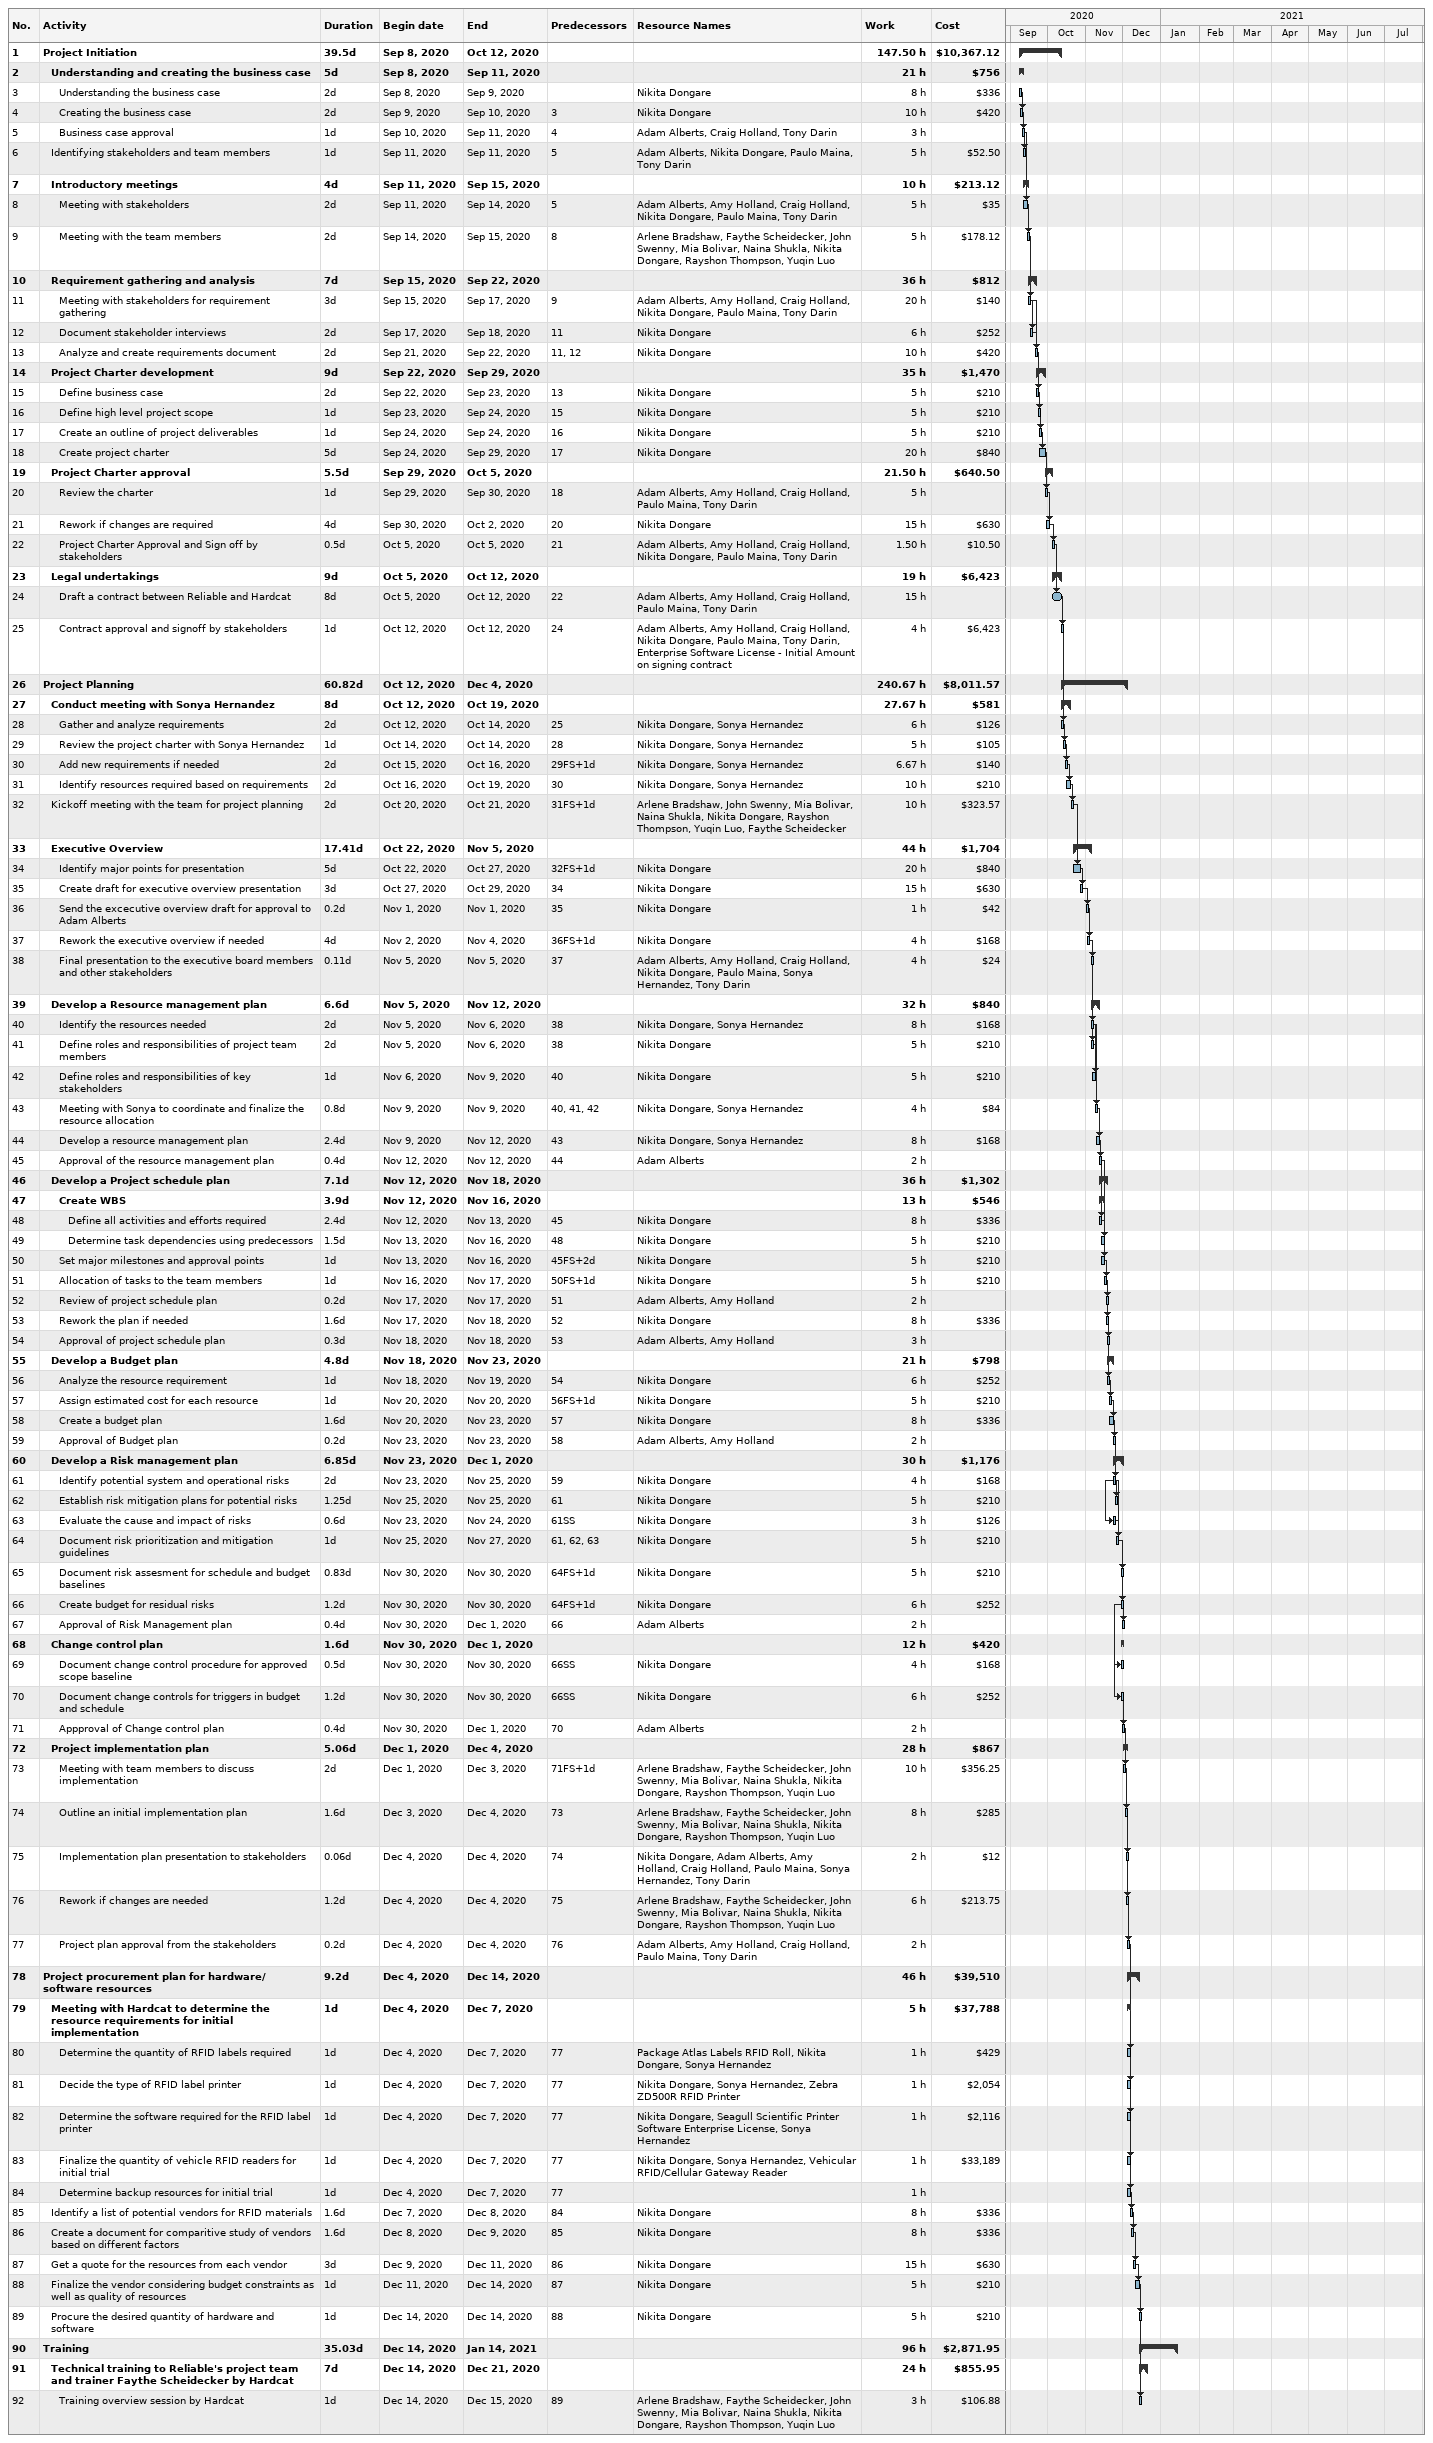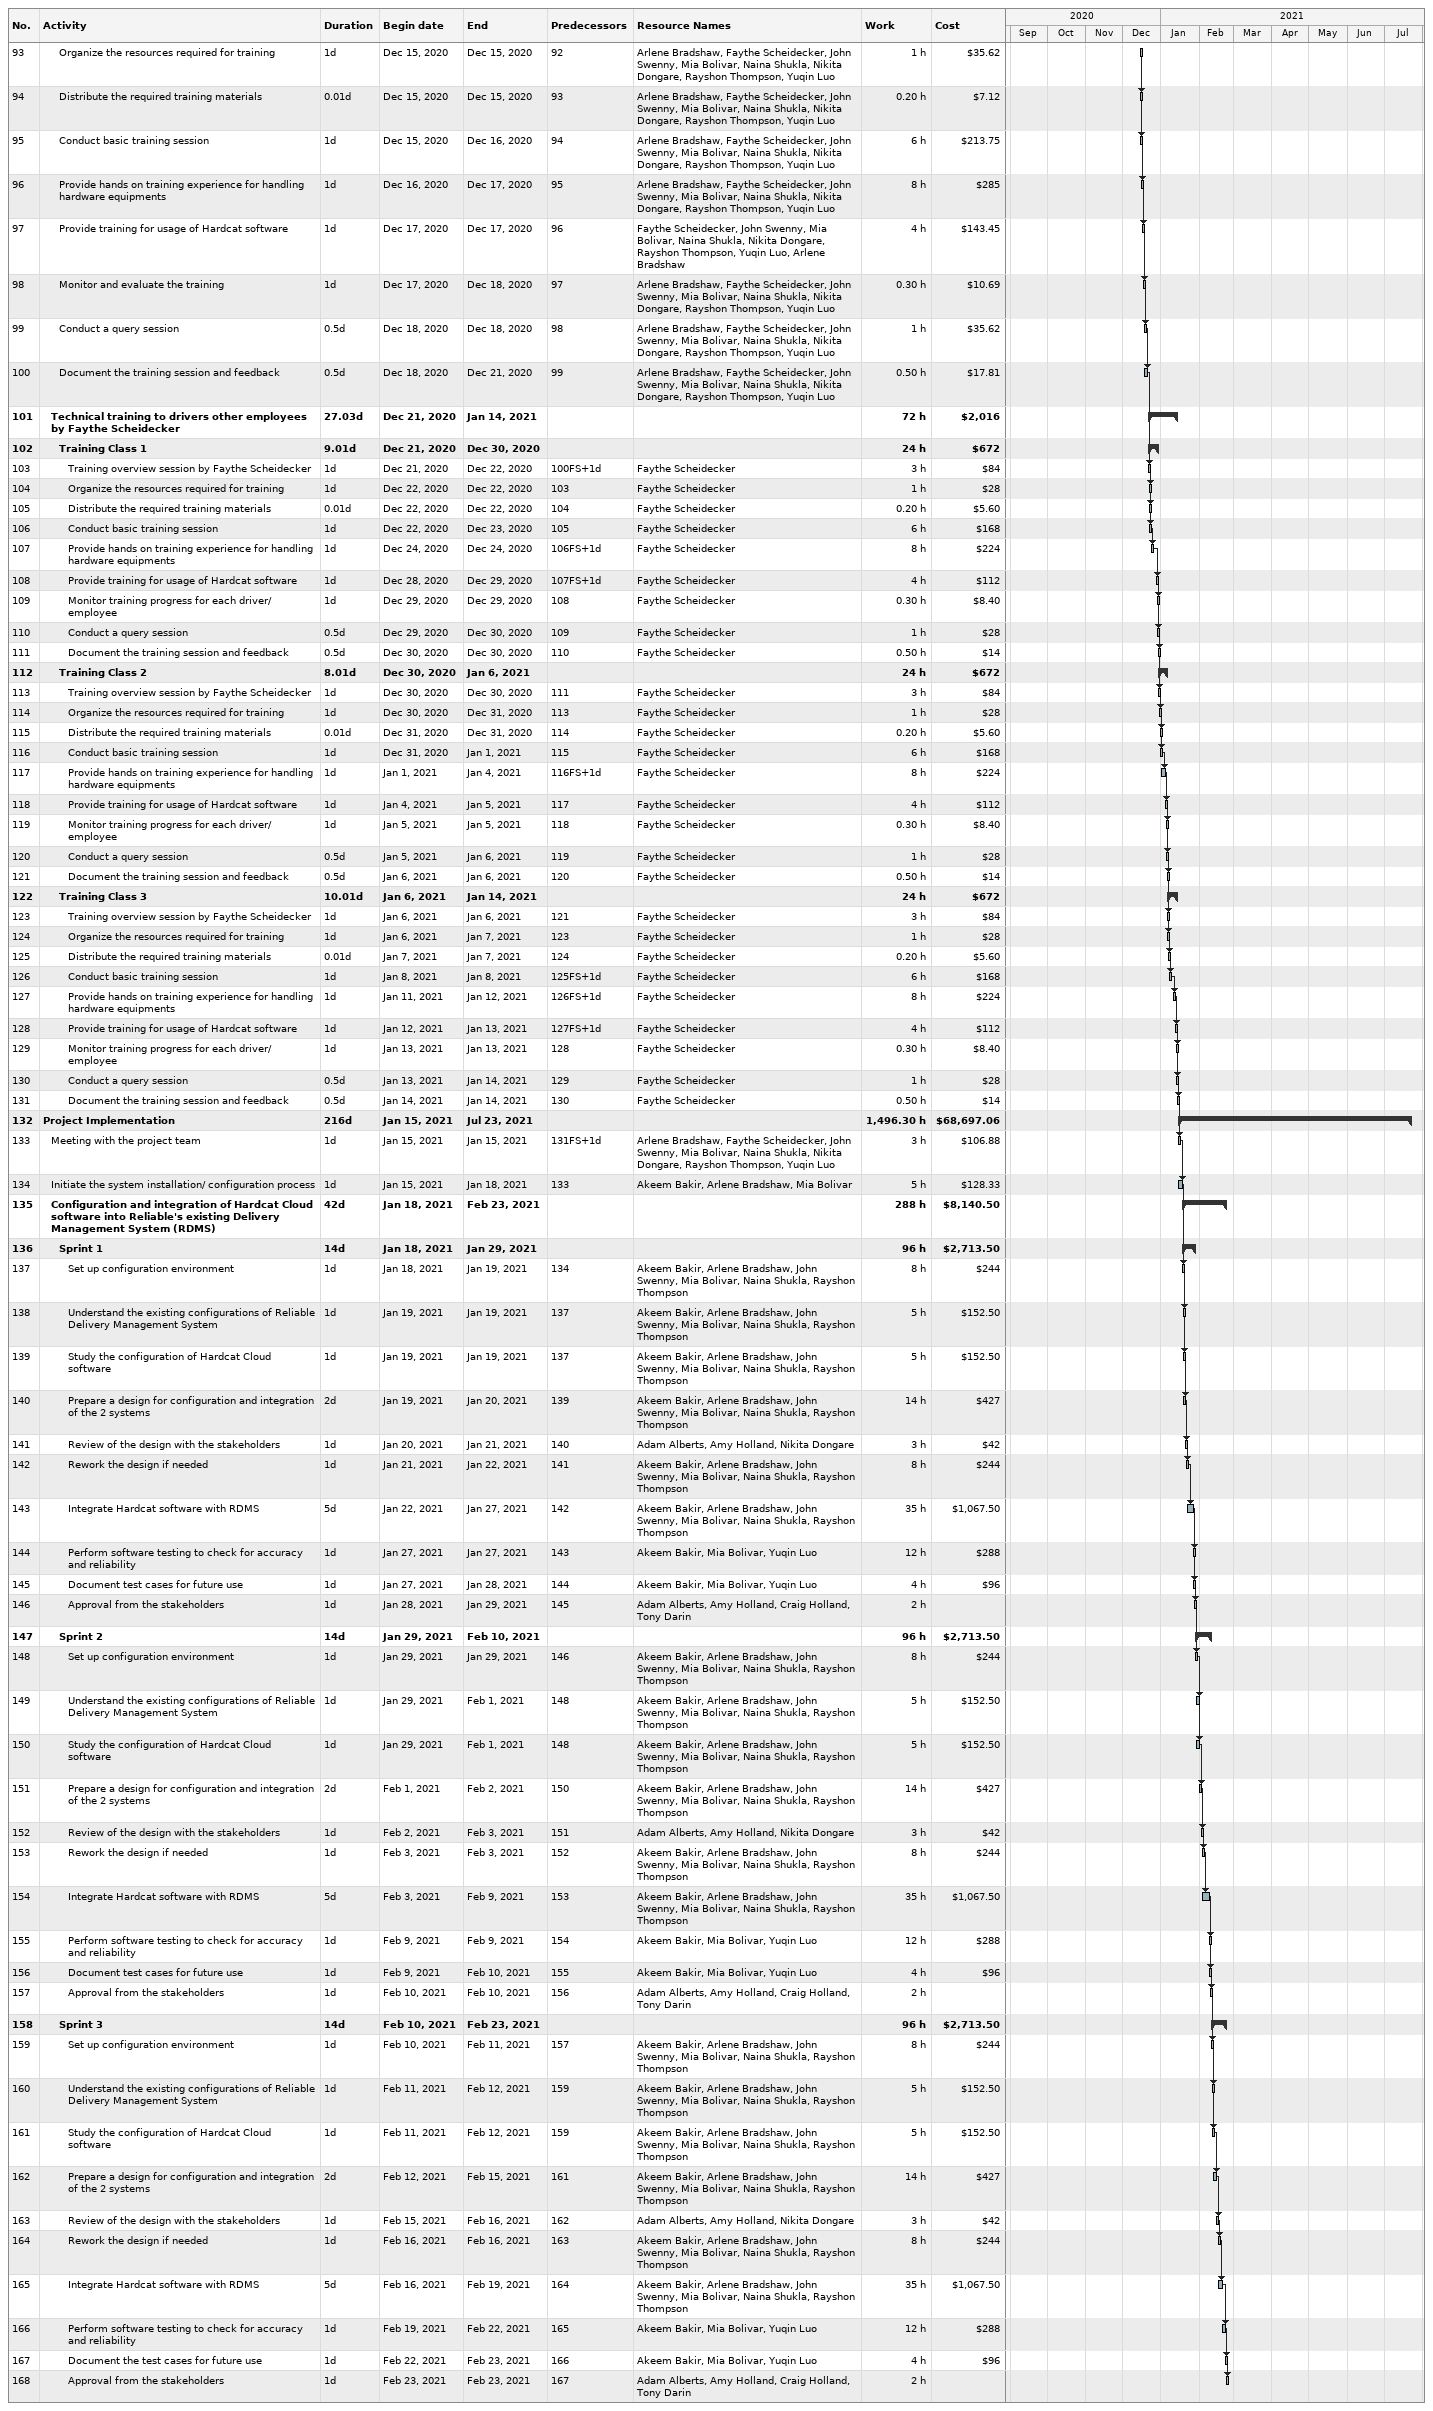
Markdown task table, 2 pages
| ID | Level | Task | Duration | Start | Finish | Predecessors | Resources | Work (h) | Cost ($) |
|---|---|---|---|---|---|---|---|---|---|
| 1 | 1 | **Project Initiation** | 39.5d | 2020-09-08 | 2020-10-12 |  |  | 147.50 | 10367.12 |
| 2 | 2 | **Understanding and creating the business case** | 5d | 2020-09-08 | 2020-09-11 |  |  | 21 | 756 |
| 3 | 3 | Understanding the business case | 2d | 2020-09-08 | 2020-09-09 |  | Nikita Dongare | 8 | 336 |
| 4 | 3 | Creating the business case | 2d | 2020-09-09 | 2020-09-10 | 3 | Nikita Dongare | 10 | 420 |
| 5 | 3 | Business case approval | 1d | 2020-09-10 | 2020-09-11 | 4 | Adam Alberts, Craig Holland, Tony Darin | 3 |  |
| 6 | 2 | Identifying stakeholders and team members | 1d | 2020-09-11 | 2020-09-11 | 5 | Adam Alberts, Nikita Dongare, Paulo Maina, Tony Darin | 5 | 52.50 |
| 7 | 2 | **Introductory meetings** | 4d | 2020-09-11 | 2020-09-15 |  |  | 10 | 213.12 |
| 8 | 3 | Meeting with stakeholders | 2d | 2020-09-11 | 2020-09-14 | 5 | Adam Alberts, Amy Holland, Craig Holland, Nikita Dongare, Paulo Maina, Tony Darin | 5 | 35 |
| 9 | 3 | Meeting with the team members | 2d | 2020-09-14 | 2020-09-15 | 8 | Arlene Bradshaw, Faythe Scheidecker, John Swenny, Mia Bolivar, Naina Shukla, Nikita Dongare, Rayshon Thompson, Yuqin Luo | 5 | 178.12 |
| 10 | 2 | **Requirement gathering and analysis** | 7d | 2020-09-15 | 2020-09-22 |  |  | 36 | 812 |
| 11 | 3 | Meeting with stakeholders for requirement gathering | 3d | 2020-09-15 | 2020-09-17 | 9 | Adam Alberts, Amy Holland, Craig Holland, Nikita Dongare, Paulo Maina, Tony Darin | 20 | 140 |
| 12 | 3 | Document stakeholder interviews | 2d | 2020-09-17 | 2020-09-18 | 11 | Nikita Dongare | 6 | 252 |
| 13 | 3 | Analyze and create requirements document | 2d | 2020-09-21 | 2020-09-22 | 11, 12 | Nikita Dongare | 10 | 420 |
| 14 | 2 | **Project Charter development** | 9d | 2020-09-22 | 2020-09-29 |  |  | 35 | 1470 |
| 15 | 3 | Define business case | 2d | 2020-09-22 | 2020-09-23 | 13 | Nikita Dongare | 5 | 210 |
| 16 | 3 | Define high level project scope | 1d | 2020-09-23 | 2020-09-24 | 15 | Nikita Dongare | 5 | 210 |
| 17 | 3 | Create an outline of project deliverables | 1d | 2020-09-24 | 2020-09-24 | 16 | Nikita Dongare | 5 | 210 |
| 18 | 3 | Create project charter | 5d | 2020-09-24 | 2020-09-29 | 17 | Nikita Dongare | 20 | 840 |
| 19 | 2 | **Project Charter approval** | 5.5d | 2020-09-29 | 2020-10-05 |  |  | 21.50 | 640.50 |
| 20 | 3 | Review the charter | 1d | 2020-09-29 | 2020-09-30 | 18 | Adam Alberts, Amy Holland, Craig Holland, Paulo Maina, Tony Darin | 5 |  |
| 21 | 3 | Rework if changes are required | 4d | 2020-09-30 | 2020-10-02 | 20 | Nikita Dongare | 15 | 630 |
| 22 | 3 | Project Charter Approval and Sign off by stakeholders | 0.5d | 2020-10-05 | 2020-10-05 | 21 | Adam Alberts, Amy Holland, Craig Holland, Nikita Dongare, Paulo Maina, Tony Darin | 1.50 | 10.50 |
| 23 | 2 | **Legal undertakings** | 9d | 2020-10-05 | 2020-10-12 |  |  | 19 | 6423 |
| 24 | 3 | Draft a contract between Reliable and Hardcat | 8d | 2020-10-05 | 2020-10-12 | 22 | Adam Alberts, Amy Holland, Craig Holland, Paulo Maina, Tony Darin | 15 |  |
| 25 | 3 | Contract approval and signoff by stakeholders | 1d | 2020-10-12 | 2020-10-12 | 24 | Adam Alberts, Amy Holland, Craig Holland, Nikita Dongare, Paulo Maina, Tony Darin, Enterprise Software License - Initial Amount on signing contract | 4 | 6423 |
| 26 | 1 | **Project Planning** | 60.82d | 2020-10-12 | 2020-12-04 |  |  | 240.67 | 8011.57 |
| 27 | 2 | **Conduct meeting with Sonya Hernandez** | 8d | 2020-10-12 | 2020-10-19 |  |  | 27.67 | 581 |
| 28 | 3 | Gather and analyze requirements | 2d | 2020-10-12 | 2020-10-14 | 25 | Nikita Dongare, Sonya Hernandez | 6 | 126 |
| 29 | 3 | Review the project charter with Sonya Hernandez | 1d | 2020-10-14 | 2020-10-14 | 28 | Nikita Dongare, Sonya Hernandez | 5 | 105 |
| 30 | 3 | Add new requirements if needed | 2d | 2020-10-15 | 2020-10-16 | 29FS+1d | Nikita Dongare, Sonya Hernandez | 6.67 | 140 |
| 31 | 3 | Identify resources required based on requirements | 2d | 2020-10-16 | 2020-10-19 | 30 | Nikita Dongare, Sonya Hernandez | 10 | 210 |
| 32 | 2 | Kickoff meeting with the team for project planning | 2d | 2020-10-20 | 2020-10-21 | 31FS+1d | Arlene Bradshaw, John Swenny, Mia Bolivar, Naina Shukla, Nikita Dongare, Rayshon Thompson, Yuqin Luo, Faythe Scheidecker | 10 | 323.57 |
| 33 | 2 | **Executive Overview** | 17.41d | 2020-10-22 | 2020-11-05 |  |  | 44 | 1704 |
| 34 | 3 | Identify major points for presentation | 5d | 2020-10-22 | 2020-10-27 | 32FS+1d | Nikita Dongare | 20 | 840 |
| 35 | 3 | Create draft for executive overview presentation | 3d | 2020-10-27 | 2020-10-29 | 34 | Nikita Dongare | 15 | 630 |
| 36 | 3 | Send the excecutive overview draft for approval to Adam Alberts | 0.2d | 2020-11-01 | 2020-11-01 | 35 | Nikita Dongare | 1 | 42 |
| 37 | 3 | Rework the executive overview if needed | 4d | 2020-11-02 | 2020-11-04 | 36FS+1d | Nikita Dongare | 4 | 168 |
| 38 | 3 | Final presentation to the executive board members and other stakeholders | 0.11d | 2020-11-05 | 2020-11-05 | 37 | Adam Alberts, Amy Holland, Craig Holland, Nikita Dongare, Paulo Maina, Sonya Hernandez, Tony Darin | 4 | 24 |
| 39 | 2 | **Develop a Resource management plan** | 6.6d | 2020-11-05 | 2020-11-12 |  |  | 32 | 840 |
| 40 | 3 | Identify the resources needed | 2d | 2020-11-05 | 2020-11-06 | 38 | Nikita Dongare, Sonya Hernandez | 8 | 168 |
| 41 | 3 | Define roles and responsibilities of project team members | 2d | 2020-11-05 | 2020-11-06 | 38 | Nikita Dongare | 5 | 210 |
| 42 | 3 | Define roles and responsibilities of key stakeholders | 1d | 2020-11-06 | 2020-11-09 | 40 | Nikita Dongare | 5 | 210 |
| 43 | 3 | Meeting with Sonya to coordinate and finalize the resource allocation | 0.8d | 2020-11-09 | 2020-11-09 | 40, 41, 42 | Nikita Dongare, Sonya Hernandez | 4 | 84 |
| 44 | 3 | Develop a resource management plan | 2.4d | 2020-11-09 | 2020-11-12 | 43 | Nikita Dongare, Sonya Hernandez | 8 | 168 |
| 45 | 3 | Approval of the resource management plan | 0.4d | 2020-11-12 | 2020-11-12 | 44 | Adam Alberts | 2 |  |
| 46 | 2 | **Develop a Project schedule plan** | 7.1d | 2020-11-12 | 2020-11-18 |  |  | 36 | 1302 |
| 47 | 3 | **Create WBS** | 3.9d | 2020-11-12 | 2020-11-16 |  |  | 13 | 546 |
| 48 | 4 | Define all activities and efforts required | 2.4d | 2020-11-12 | 2020-11-13 | 45 | Nikita Dongare | 8 | 336 |
| 49 | 4 | Determine task dependencies using predecessors | 1.5d | 2020-11-13 | 2020-11-16 | 48 | Nikita Dongare | 5 | 210 |
| 50 | 3 | Set major milestones and approval points | 1d | 2020-11-13 | 2020-11-16 | 45FS+2d | Nikita Dongare | 5 | 210 |
| 51 | 3 | Allocation of tasks to the team members | 1d | 2020-11-16 | 2020-11-17 | 50FS+1d | Nikita Dongare | 5 | 210 |
| 52 | 3 | Review of project schedule plan | 0.2d | 2020-11-17 | 2020-11-17 | 51 | Adam Alberts, Amy Holland | 2 |  |
| 53 | 3 | Rework the plan if needed | 1.6d | 2020-11-17 | 2020-11-18 | 52 | Nikita Dongare | 8 | 336 |
| 54 | 3 | Approval of project schedule plan | 0.3d | 2020-11-18 | 2020-11-18 | 53 | Adam Alberts, Amy Holland | 3 |  |
| 55 | 2 | **Develop a Budget plan** | 4.8d | 2020-11-18 | 2020-11-23 |  |  | 21 | 798 |
| 56 | 3 | Analyze the resource requirement | 1d | 2020-11-18 | 2020-11-19 | 54 | Nikita Dongare | 6 | 252 |
| 57 | 3 | Assign estimated cost for each resource | 1d | 2020-11-20 | 2020-11-20 | 56FS+1d | Nikita Dongare | 5 | 210 |
| 58 | 3 | Create a budget plan | 1.6d | 2020-11-20 | 2020-11-23 | 57 | Nikita Dongare | 8 | 336 |
| 59 | 3 | Approval of Budget plan | 0.2d | 2020-11-23 | 2020-11-23 | 58 | Adam Alberts, Amy Holland | 2 |  |
| 60 | 2 | **Develop a Risk management plan** | 6.85d | 2020-11-23 | 2020-12-01 |  |  | 30 | 1176 |
| 61 | 3 | Identify potential system and operational risks | 2d | 2020-11-23 | 2020-11-25 | 59 | Nikita Dongare | 4 | 168 |
| 62 | 3 | Establish risk mitigation plans for potential risks | 1.25d | 2020-11-25 | 2020-11-25 | 61 | Nikita Dongare | 5 | 210 |
| 63 | 3 | Evaluate the cause and impact of risks | 0.6d | 2020-11-23 | 2020-11-24 | 61SS | Nikita Dongare | 3 | 126 |
| 64 | 3 | Document risk prioritization and mitigation guidelines | 1d | 2020-11-25 | 2020-11-27 | 61, 62, 63 | Nikita Dongare | 5 | 210 |
| 65 | 3 | Document risk assesment for schedule and budget baselines | 0.83d | 2020-11-30 | 2020-11-30 | 64FS+1d | Nikita Dongare | 5 | 210 |
| 66 | 3 | Create budget for residual risks | 1.2d | 2020-11-30 | 2020-11-30 | 64FS+1d | Nikita Dongare | 6 | 252 |
| 67 | 3 | Approval of Risk Management plan | 0.4d | 2020-11-30 | 2020-12-01 | 66 | Adam Alberts | 2 |  |
| 68 | 2 | **Change control plan** | 1.6d | 2020-11-30 | 2020-12-01 |  |  | 12 | 420 |
| 69 | 3 | Document change control procedure for approved scope baseline | 0.5d | 2020-11-30 | 2020-11-30 | 66SS | Nikita Dongare | 4 | 168 |
| 70 | 3 | Document change controls for triggers in budget and schedule | 1.2d | 2020-11-30 | 2020-11-30 | 66SS | Nikita Dongare | 6 | 252 |
| 71 | 3 | Appproval of Change control plan | 0.4d | 2020-11-30 | 2020-12-01 | 70 | Adam Alberts | 2 |  |
| 72 | 2 | **Project implementation plan** | 5.06d | 2020-12-01 | 2020-12-04 |  |  | 28 | 867 |
| 73 | 3 | Meeting with team members to discuss implementation | 2d | 2020-12-01 | 2020-12-03 | 71FS+1d | Arlene Bradshaw, Faythe Scheidecker, John Swenny, Mia Bolivar, Naina Shukla, Nikita Dongare, Rayshon Thompson, Yuqin Luo | 10 | 356.25 |
| 74 | 3 | Outline an initial implementation plan | 1.6d | 2020-12-03 | 2020-12-04 | 73 | Arlene Bradshaw, Faythe Scheidecker, John Swenny, Mia Bolivar, Naina Shukla, Nikita Dongare, Rayshon Thompson, Yuqin Luo | 8 | 285 |
| 75 | 3 | Implementation plan presentation to stakeholders | 0.06d | 2020-12-04 | 2020-12-04 | 74 | Nikita Dongare, Adam Alberts, Amy Holland, Craig Holland, Paulo Maina, Sonya Hernandez, Tony Darin | 2 | 12 |
| 76 | 3 | Rework if changes are needed | 1.2d | 2020-12-04 | 2020-12-04 | 75 | Arlene Bradshaw, Faythe Scheidecker, John Swenny, Mia Bolivar, Naina Shukla, Nikita Dongare, Rayshon Thompson, Yuqin Luo | 6 | 213.75 |
| 77 | 3 | Project plan approval from the stakeholders | 0.2d | 2020-12-04 | 2020-12-04 | 76 | Adam Alberts, Amy Holland, Craig Holland, Paulo Maina, Tony Darin | 2 |  |
| 78 | 1 | **Project procurement plan for hardware/ software resources** | 9.2d | 2020-12-04 | 2020-12-14 |  |  | 46 | 39510 |
| 79 | 2 | **Meeting with Hardcat to determine the resource requirements for initial implementation** | 1d | 2020-12-04 | 2020-12-07 |  |  | 5 | 37788 |
| 80 | 3 | Determine the quantity of RFID labels required | 1d | 2020-12-04 | 2020-12-07 | 77 | Package Atlas Labels RFID Roll, Nikita Dongare, Sonya Hernandez | 1 | 429 |
| 81 | 3 | Decide the type of RFID label printer | 1d | 2020-12-04 | 2020-12-07 | 77 | Nikita Dongare, Sonya Hernandez, Zebra ZD500R RFID Printer | 1 | 2054 |
| 82 | 3 | Determine the software required for the RFID label printer | 1d | 2020-12-04 | 2020-12-07 | 77 | Nikita Dongare, Seagull Scientific Printer Software Enterprise License, Sonya Hernandez | 1 | 2116 |
| 83 | 3 | Finalize the quantity of vehicle RFID readers for initial trial | 1d | 2020-12-04 | 2020-12-07 | 77 | Nikita Dongare, Sonya Hernandez, Vehicular RFID/Cellular Gateway Reader | 1 | 33189 |
| 84 | 3 | Determine backup resources for initial trial | 1d | 2020-12-04 | 2020-12-07 | 77 |  | 1 |  |
| 85 | 2 | Identify a list of potential vendors for RFID materials | 1.6d | 2020-12-07 | 2020-12-08 | 84 | Nikita Dongare | 8 | 336 |
| 86 | 2 | Create a document for comparitive study of vendors based on different factors | 1.6d | 2020-12-08 | 2020-12-09 | 85 | Nikita Dongare | 8 | 336 |
| 87 | 2 | Get a quote for the resources from each vendor | 3d | 2020-12-09 | 2020-12-11 | 86 | Nikita Dongare | 15 | 630 |
| 88 | 2 | Finalize the vendor considering budget constraints as well as quality of resources | 1d | 2020-12-11 | 2020-12-14 | 87 | Nikita Dongare | 5 | 210 |
| 89 | 2 | Procure the desired quantity of hardware and software | 1d | 2020-12-14 | 2020-12-14 | 88 | Nikita Dongare | 5 | 210 |
| 90 | 1 | **Training** | 35.03d | 2020-12-14 | 2021-01-14 |  |  | 96 | 2871.95 |
| 91 | 2 | **Technical training to Reliable's project team and trainer Faythe Scheidecker by Hardcat** | 7d | 2020-12-14 | 2020-12-21 |  |  | 24 | 855.95 |
| 92 | 3 | Training overview session by Hardcat | 1d | 2020-12-14 | 2020-12-15 | 89 | Arlene Bradshaw, Faythe Scheidecker, John Swenny, Mia Bolivar, Naina Shukla, Nikita Dongare, Rayshon Thompson, Yuqin Luo | 3 | 106.88 |
| 93 | 3 | Organize the resources required for training | 1d | 2020-12-15 | 2020-12-15 | 92 | Arlene Bradshaw, Faythe Scheidecker, John Swenny, Mia Bolivar, Naina Shukla, Nikita Dongare, Rayshon Thompson, Yuqin Luo | 1 | 35.62 |
| 94 | 3 | Distribute the required training materials | 0.01d | 2020-12-15 | 2020-12-15 | 93 | Arlene Bradshaw, Faythe Scheidecker, John Swenny, Mia Bolivar, Naina Shukla, Nikita Dongare, Rayshon Thompson, Yuqin Luo | 0.20 | 7.12 |
| 95 | 3 | Conduct basic training session | 1d | 2020-12-15 | 2020-12-16 | 94 | Arlene Bradshaw, Faythe Scheidecker, John Swenny, Mia Bolivar, Naina Shukla, Nikita Dongare, Rayshon Thompson, Yuqin Luo | 6 | 213.75 |
| 96 | 3 | Provide hands on training experience for handling hardware equipments | 1d | 2020-12-16 | 2020-12-17 | 95 | Arlene Bradshaw, Faythe Scheidecker, John Swenny, Mia Bolivar, Naina Shukla, Nikita Dongare, Rayshon Thompson, Yuqin Luo | 8 | 285 |
| 97 | 3 | Provide training for usage of Hardcat software | 1d | 2020-12-17 | 2020-12-17 | 96 | Faythe Scheidecker, John Swenny, Mia Bolivar, Naina Shukla, Nikita Dongare, Rayshon Thompson, Yuqin Luo, Arlene Bradshaw | 4 | 143.45 |
| 98 | 3 | Monitor and evaluate the training | 1d | 2020-12-17 | 2020-12-18 | 97 | Arlene Bradshaw, Faythe Scheidecker, John Swenny, Mia Bolivar, Naina Shukla, Nikita Dongare, Rayshon Thompson, Yuqin Luo | 0.30 | 10.69 |
| 99 | 3 | Conduct a query session | 0.5d | 2020-12-18 | 2020-12-18 | 98 | Arlene Bradshaw, Faythe Scheidecker, John Swenny, Mia Bolivar, Naina Shukla, Nikita Dongare, Rayshon Thompson, Yuqin Luo | 1 | 35.62 |
| 100 | 3 | Document the training session and feedback | 0.5d | 2020-12-18 | 2020-12-21 | 99 | Arlene Bradshaw, Faythe Scheidecker, John Swenny, Mia Bolivar, Naina Shukla, Nikita Dongare, Rayshon Thompson, Yuqin Luo | 0.50 | 17.81 |
| 101 | 2 | **Technical training to drivers other employees by Faythe Scheidecker** | 27.03d | 2020-12-21 | 2021-01-14 |  |  | 72 | 2016 |
| 102 | 3 | **Training Class 1** | 9.01d | 2020-12-21 | 2020-12-30 |  |  | 24 | 672 |
| 103 | 4 | Training overview session by Faythe Scheidecker | 1d | 2020-12-21 | 2020-12-22 | 100FS+1d | Faythe Scheidecker | 3 | 84 |
| 104 | 4 | Organize the resources required for training | 1d | 2020-12-22 | 2020-12-22 | 103 | Faythe Scheidecker | 1 | 28 |
| 105 | 4 | Distribute the required training materials | 0.01d | 2020-12-22 | 2020-12-22 | 104 | Faythe Scheidecker | 0.20 | 5.60 |
| 106 | 4 | Conduct basic training session | 1d | 2020-12-22 | 2020-12-23 | 105 | Faythe Scheidecker | 6 | 168 |
| 107 | 4 | Provide hands on training experience for handling hardware equipments | 1d | 2020-12-24 | 2020-12-24 | 106FS+1d | Faythe Scheidecker | 8 | 224 |
| 108 | 4 | Provide training for usage of Hardcat software | 1d | 2020-12-28 | 2020-12-29 | 107FS+1d | Faythe Scheidecker | 4 | 112 |
| 109 | 4 | Monitor training progress for each driver/ employee | 1d | 2020-12-29 | 2020-12-29 | 108 | Faythe Scheidecker | 0.30 | 8.40 |
| 110 | 4 | Conduct a query session | 0.5d | 2020-12-29 | 2020-12-30 | 109 | Faythe Scheidecker | 1 | 28 |
| 111 | 4 | Document the training session and feedback | 0.5d | 2020-12-30 | 2020-12-30 | 110 | Faythe Scheidecker | 0.50 | 14 |
| 112 | 3 | **Training Class 2** | 8.01d | 2020-12-30 | 2021-01-06 |  |  | 24 | 672 |
| 113 | 4 | Training overview session by Faythe Scheidecker | 1d | 2020-12-30 | 2020-12-30 | 111 | Faythe Scheidecker | 3 | 84 |
| 114 | 4 | Organize the resources required for training | 1d | 2020-12-30 | 2020-12-31 | 113 | Faythe Scheidecker | 1 | 28 |
| 115 | 4 | Distribute the required training materials | 0.01d | 2020-12-31 | 2020-12-31 | 114 | Faythe Scheidecker | 0.20 | 5.60 |
| 116 | 4 | Conduct basic training session | 1d | 2020-12-31 | 2021-01-01 | 115 | Faythe Scheidecker | 6 | 168 |
| 117 | 4 | Provide hands on training experience for handling hardware equipments | 1d | 2021-01-01 | 2021-01-04 | 116FS+1d | Faythe Scheidecker | 8 | 224 |
| 118 | 4 | Provide training for usage of Hardcat software | 1d | 2021-01-04 | 2021-01-05 | 117 | Faythe Scheidecker | 4 | 112 |
| 119 | 4 | Monitor training progress for each driver/ employee | 1d | 2021-01-05 | 2021-01-05 | 118 | Faythe Scheidecker | 0.30 | 8.40 |
| 120 | 4 | Conduct a query session | 0.5d | 2021-01-05 | 2021-01-06 | 119 | Faythe Scheidecker | 1 | 28 |
| 121 | 4 | Document the training session and feedback | 0.5d | 2021-01-06 | 2021-01-06 | 120 | Faythe Scheidecker | 0.50 | 14 |
| 122 | 3 | **Training Class 3** | 10.01d | 2021-01-06 | 2021-01-14 |  |  | 24 | 672 |
| 123 | 4 | Training overview session by Faythe Scheidecker | 1d | 2021-01-06 | 2021-01-06 | 121 | Faythe Scheidecker | 3 | 84 |
| 124 | 4 | Organize the resources required for training | 1d | 2021-01-06 | 2021-01-07 | 123 | Faythe Scheidecker | 1 | 28 |
| 125 | 4 | Distribute the required training materials | 0.01d | 2021-01-07 | 2021-01-07 | 124 | Faythe Scheidecker | 0.20 | 5.60 |
| 126 | 4 | Conduct basic training session | 1d | 2021-01-08 | 2021-01-08 | 125FS+1d | Faythe Scheidecker | 6 | 168 |
| 127 | 4 | Provide hands on training experience for handling hardware equipments | 1d | 2021-01-11 | 2021-01-12 | 126FS+1d | Faythe Scheidecker | 8 | 224 |
| 128 | 4 | Provide training for usage of Hardcat software | 1d | 2021-01-12 | 2021-01-13 | 127FS+1d | Faythe Scheidecker | 4 | 112 |
| 129 | 4 | Monitor training progress for each driver/ employee | 1d | 2021-01-13 | 2021-01-13 | 128 | Faythe Scheidecker | 0.30 | 8.40 |
| 130 | 4 | Conduct a query session | 0.5d | 2021-01-13 | 2021-01-14 | 129 | Faythe Scheidecker | 1 | 28 |
| 131 | 4 | Document the training session and feedback | 0.5d | 2021-01-14 | 2021-01-14 | 130 | Faythe Scheidecker | 0.50 | 14 |
| 132 | 1 | **Project Implementation** | 216d | 2021-01-15 | 2021-07-23 |  |  | 1496.30 | 68697.06 |
| 133 | 2 | Meeting with the project team | 1d | 2021-01-15 | 2021-01-15 | 131FS+1d | Arlene Bradshaw, Faythe Scheidecker, John Swenny, Mia Bolivar, Naina Shukla, Nikita Dongare, Rayshon Thompson, Yuqin Luo | 3 | 106.88 |
| 134 | 2 | Initiate the system installation/ configuration process | 1d | 2021-01-15 | 2021-01-18 | 133 | Akeem Bakir, Arlene Bradshaw, Mia Bolivar | 5 | 128.33 |
| 135 | 2 | **Configuration and integration of Hardcat Cloud software into Reliable's existing Delivery Management System (RDMS)** | 42d | 2021-01-18 | 2021-02-23 |  |  | 288 | 8140.50 |
| 136 | 3 | **Sprint 1** | 14d | 2021-01-18 | 2021-01-29 |  |  | 96 | 2713.50 |
| 137 | 4 | Set up configuration environment | 1d | 2021-01-18 | 2021-01-19 | 134 | Akeem Bakir, Arlene Bradshaw, John Swenny, Mia Bolivar, Naina Shukla, Rayshon Thompson | 8 | 244 |
| 138 | 4 | Understand the existing configurations of Reliable Delivery Management System | 1d | 2021-01-19 | 2021-01-19 | 137 | Akeem Bakir, Arlene Bradshaw, John Swenny, Mia Bolivar, Naina Shukla, Rayshon Thompson | 5 | 152.50 |
| 139 | 4 | Study the configuration of Hardcat Cloud software | 1d | 2021-01-19 | 2021-01-19 | 137 | Akeem Bakir, Arlene Bradshaw, John Swenny, Mia Bolivar, Naina Shukla, Rayshon Thompson | 5 | 152.50 |
| 140 | 4 | Prepare a design for configuration and integration of the 2 systems | 2d | 2021-01-19 | 2021-01-20 | 139 | Akeem Bakir, Arlene Bradshaw, John Swenny, Mia Bolivar, Naina Shukla, Rayshon Thompson | 14 | 427 |
| 141 | 4 | Review of the design with the stakeholders | 1d | 2021-01-20 | 2021-01-21 | 140 | Adam Alberts, Amy Holland, Nikita Dongare | 3 | 42 |
| 142 | 4 | Rework the design if needed | 1d | 2021-01-21 | 2021-01-22 | 141 | Akeem Bakir, Arlene Bradshaw, John Swenny, Mia Bolivar, Naina Shukla, Rayshon Thompson | 8 | 244 |
| 143 | 4 | Integrate Hardcat software with RDMS | 5d | 2021-01-22 | 2021-01-27 | 142 | Akeem Bakir, Arlene Bradshaw, John Swenny, Mia Bolivar, Naina Shukla, Rayshon Thompson | 35 | 1067.50 |
| 144 | 4 | Perform software testing to check for accuracy and reliability | 1d | 2021-01-27 | 2021-01-27 | 143 | Akeem Bakir, Mia Bolivar, Yuqin Luo | 12 | 288 |
| 145 | 4 | Document test cases for future use | 1d | 2021-01-27 | 2021-01-28 | 144 | Akeem Bakir, Mia Bolivar, Yuqin Luo | 4 | 96 |
| 146 | 4 | Approval from the stakeholders | 1d | 2021-01-28 | 2021-01-29 | 145 | Adam Alberts, Amy Holland, Craig Holland, Tony Darin | 2 |  |
| 147 | 3 | **Sprint 2** | 14d | 2021-01-29 | 2021-02-10 |  |  | 96 | 2713.50 |
| 148 | 4 | Set up configuration environment | 1d | 2021-01-29 | 2021-01-29 | 146 | Akeem Bakir, Arlene Bradshaw, John Swenny, Mia Bolivar, Naina Shukla, Rayshon Thompson | 8 | 244 |
| 149 | 4 | Understand the existing configurations of Reliable Delivery Management System | 1d | 2021-01-29 | 2021-02-01 | 148 | Akeem Bakir, Arlene Bradshaw, John Swenny, Mia Bolivar, Naina Shukla, Rayshon Thompson | 5 | 152.50 |
| 150 | 4 | Study the configuration of Hardcat Cloud software | 1d | 2021-01-29 | 2021-02-01 | 148 | Akeem Bakir, Arlene Bradshaw, John Swenny, Mia Bolivar, Naina Shukla, Rayshon Thompson | 5 | 152.50 |
| 151 | 4 | Prepare a design for configuration and integration of the 2 systems | 2d | 2021-02-01 | 2021-02-02 | 150 | Akeem Bakir, Arlene Bradshaw, John Swenny, Mia Bolivar, Naina Shukla, Rayshon Thompson | 14 | 427 |
| 152 | 4 | Review of the design with the stakeholders | 1d | 2021-02-02 | 2021-02-03 | 151 | Adam Alberts, Amy Holland, Nikita Dongare | 3 | 42 |
| 153 | 4 | Rework the design if needed | 1d | 2021-02-03 | 2021-02-03 | 152 | Akeem Bakir, Arlene Bradshaw, John Swenny, Mia Bolivar, Naina Shukla, Rayshon Thompson | 8 | 244 |
| 154 | 4 | Integrate Hardcat software with RDMS | 5d | 2021-02-03 | 2021-02-09 | 153 | Akeem Bakir, Arlene Bradshaw, John Swenny, Mia Bolivar, Naina Shukla, Rayshon Thompson | 35 | 1067.50 |
| 155 | 4 | Perform software testing to check for accuracy and reliability | 1d | 2021-02-09 | 2021-02-09 | 154 | Akeem Bakir, Mia Bolivar, Yuqin Luo | 12 | 288 |
| 156 | 4 | Document test cases for future use | 1d | 2021-02-09 | 2021-02-10 | 155 | Akeem Bakir, Mia Bolivar, Yuqin Luo | 4 | 96 |
| 157 | 4 | Approval from the stakeholders | 1d | 2021-02-10 | 2021-02-10 | 156 | Adam Alberts, Amy Holland, Craig Holland, Tony Darin | 2 |  |
| 158 | 3 | **Sprint 3** | 14d | 2021-02-10 | 2021-02-23 |  |  | 96 | 2713.50 |
| 159 | 4 | Set up configuration environment | 1d | 2021-02-10 | 2021-02-11 | 157 | Akeem Bakir, Arlene Bradshaw, John Swenny, Mia Bolivar, Naina Shukla, Rayshon Thompson | 8 | 244 |
| 160 | 4 | Understand the existing configurations of Reliable Delivery Management System | 1d | 2021-02-11 | 2021-02-12 | 159 | Akeem Bakir, Arlene Bradshaw, John Swenny, Mia Bolivar, Naina Shukla, Rayshon Thompson | 5 | 152.50 |
| 161 | 4 | Study the configuration of Hardcat Cloud software | 1d | 2021-02-11 | 2021-02-12 | 159 | Akeem Bakir, Arlene Bradshaw, John Swenny, Mia Bolivar, Naina Shukla, Rayshon Thompson | 5 | 152.50 |
| 162 | 4 | Prepare a design for configuration and integration of the 2 systems | 2d | 2021-02-12 | 2021-02-15 | 161 | Akeem Bakir, Arlene Bradshaw, John Swenny, Mia Bolivar, Naina Shukla, Rayshon Thompson | 14 | 427 |
| 163 | 4 | Review of the design with the stakeholders | 1d | 2021-02-15 | 2021-02-16 | 162 | Adam Alberts, Amy Holland, Nikita Dongare | 3 | 42 |
| 164 | 4 | Rework the design if needed | 1d | 2021-02-16 | 2021-02-16 | 163 | Akeem Bakir, Arlene Bradshaw, John Swenny, Mia Bolivar, Naina Shukla, Rayshon Thompson | 8 | 244 |
| 165 | 4 | Integrate Hardcat software with RDMS | 5d | 2021-02-16 | 2021-02-19 | 164 | Akeem Bakir, Arlene Bradshaw, John Swenny, Mia Bolivar, Naina Shukla, Rayshon Thompson | 35 | 1067.50 |
| 166 | 4 | Perform software testing to check for accuracy and reliability | 1d | 2021-02-19 | 2021-02-22 | 165 | Akeem Bakir, Mia Bolivar, Yuqin Luo | 12 | 288 |
| 167 | 4 | Document the test cases for future use | 1d | 2021-02-22 | 2021-02-23 | 166 | Akeem Bakir, Mia Bolivar, Yuqin Luo | 4 | 96 |
| 168 | 4 | Approval from the stakeholders | 1d | 2021-02-23 | 2021-02-23 | 167 | Adam Alberts, Amy Holland, Craig Holland, Tony Darin | 2 |  |
